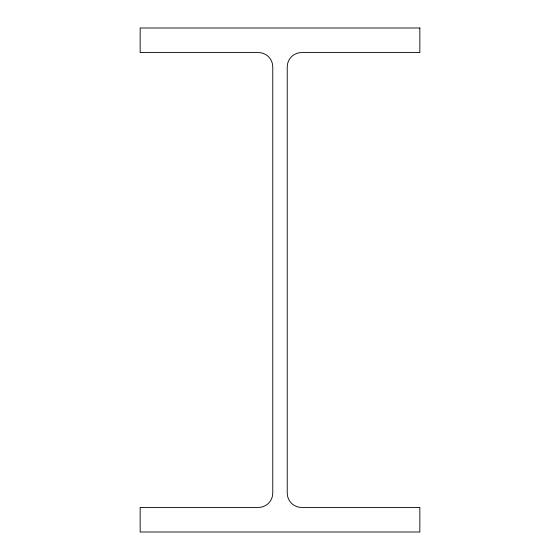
<?xml version="1.0" encoding="UTF-8"?>
<svg xmlns="http://www.w3.org/2000/svg" width="560" height="560" viewBox="0 0 560 560"><rect width="100%" height="100%" fill="white"/><g stroke="black" fill="none" stroke-linecap="round" stroke-linejoin="round"><path stroke-width="0.84" d="M419.839 28L140.161 28L140.161 52.549L258.335 52.549A14.441 14.441 0 0 1 272.776 66.99L272.776 493.01A14.441 14.441 0 0 1 258.335 507.451L140.161 507.451L140.161 532L419.839 532L419.839 507.451L301.665 507.451A14.441 14.441 0 0 1 287.224 493.01L287.224 66.99A14.441 14.441 0 0 1 301.665 52.549L419.839 52.549L419.839 28"/></g></svg>
